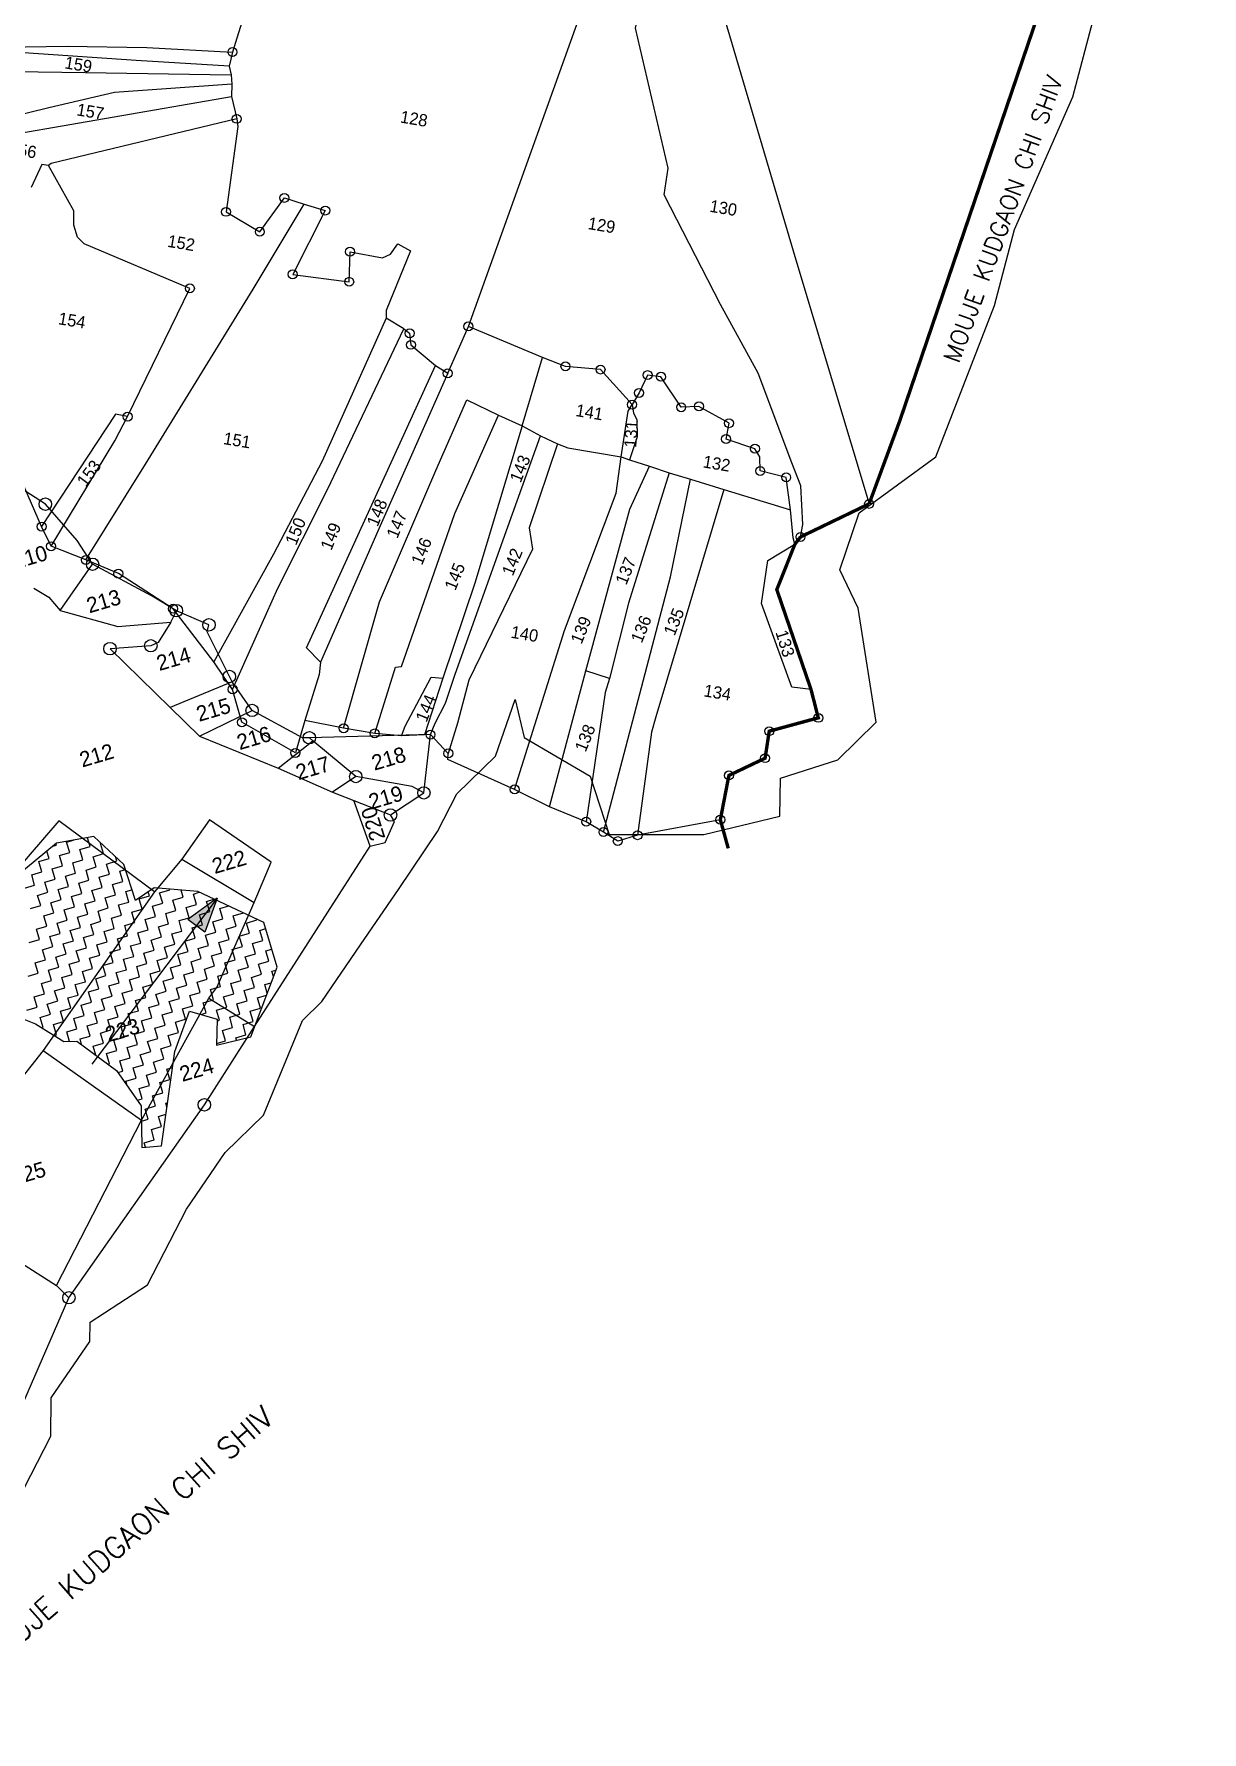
# Model space of a CAD drawing. Header units: metres. Extents: x 283645 to 285797, y 2017393 to 2020400.
# Drawn here: x 285057 to 285767, y 2017655 to 2018687 of the extents above; entities that cross this region are included whole.
import ezdxf
from ezdxf.enums import TextEntityAlignment as Align

# ---------------------------------------------------------------- set-up
doc = ezdxf.new("R2010")
doc.units = ezdxf.units.M
doc.linetypes.add('DIVIDE', pattern=[1.25, 0.5, -0.25, 0, -0.25, 0, -0.25])
for name, color, linetype in [('POLY_HATCH', 12, 'Continuous'), ('POLY_PARCEL', 6, 'Continuous'), ('SYM_STONE', 1, 'Continuous'), ('TEXT_MAPOUT', 7, 'Continuous'), ('TEXT_PARCEL', 7, 'Continuous'), ('V_BOUND_LINE', 7, 'Continuous'), ('V_DIVIDE_LINE', 7, 'DIVIDE'), ('VILLAGE BOUNDRY', 1, 'Continuous')]:
    doc.layers.add(name, color=color, linetype=linetype)
doc.styles.get("Standard").update_dxf_attribs({"font": 'simplex.shx'})
doc.styles.add('TEXT_MAP', font='', dxfattribs={"height": 2.5})
doc.styles.get('TEXT_MAP').set_extended_font_data('Kruti Dev 050')

# ---------------------------------------------------------------- blocks, each defined once
blk = doc.blocks.new('STONE')
blk.add_circle((0, 0), 0.851)

msp = doc.modelspace()

# ---------------------------------------------------------------- hatches: boundary and pattern name
h = msp.add_hatch(color=256)
h.paths.add_polyline_path([(285155.4, 2018144.7), (285160.6, 2018140.9), (285168.1, 2018161.5)])
h.paths.add_polyline_path([(285168.1, 2018161.5), (285150.3, 2018148.6), (285155.4, 2018144.7)])

# ---------------------------------------------------------------- linework, layer by layer
for points in [[(285168.1, 2018161.5), (285092.1, 2018060.8)], [(285168.1, 2018161.5), (285150.3, 2018148.6)], [(285168.1, 2018161.5), (285160.6, 2018140.9)], [(285160.6, 2018140.9), (285150.3, 2018148.6)]]:
    msp.add_lwpolyline(points)
for centre in [(285063.8, 2018400.9), (285092.5, 2018364.4), (285143.4, 2018336.2), (285163.2, 2018327.6), (285103.1, 2018313.1), (285127.9, 2018314.9), (285175.6, 2018296.2), (285189.4, 2018275.6), (285224.2, 2018259), (285252.4, 2018235.4), (285293.8, 2018225.5), (285273.5, 2018212.1), (285160.4, 2018036), (285078.1, 2017918.8)]:
    msp.add_circle(centre, 3.77)
at = {"layer": 'POLY_HATCH'}
for p, q in [((285070.6, 2018194.9), (285039.9, 2018169.6)), ((285093.3, 2018199), (285070.6, 2018194.9)), ((285111.5, 2018182), (285093.3, 2018199)), ((285118.5, 2018160.2), (285111.5, 2018182)), ((285129.9, 2018167.8), (285118.5, 2018160.2)), ((285156.5, 2018165.5), (285129.9, 2018167.8)), ((285196.6, 2018146.8), (285156.5, 2018165.5)), ((285204.6, 2018119.7), (285196.6, 2018146.8)), ((285188.6, 2018077.3), (285204.6, 2018119.7)), ((285036.5, 2018093.7), (285057.8, 2018085.3)), ((285142.4, 2018068.3), (285151.4, 2018092.8)), ((285151.4, 2018092.8), (285168.1, 2018088.1)), ((285057.8, 2018085.3), (285075, 2018074.4)), ((285168.1, 2018088.1), (285167.7, 2018072.2)), ((285075, 2018074.4), (285083, 2018074.7)), ((285083, 2018074.7), (285107.1, 2018056.9)), ((285134.4, 2018011), (285142.4, 2018068.3)), ((285167.7, 2018072.2), (285188.6, 2018077.3)), ((285107.1, 2018056.9), (285122.1, 2018035.4)), ((285122.1, 2018035.4), (285122.4, 2018010)), ((285122.4, 2018010), (285134.4, 2018011))]:
    msp.add_line(p, q, dxfattribs=at)
at = {"layer": 'POLY_HATCH', "linetype": 'Continuous'}
for p, q in [((285068.4, 2018193.1), (285070.5, 2018193.7)), ((285070.5, 2018193.7), (285070.2, 2018194.6)), ((285076.7, 2018195.5), (285081, 2018196.8)), ((285078.6, 2018189.3), (285076.7, 2018195.5)), ((285084.8, 2018191.1), (285091, 2018193)), ((285091, 2018193), (285089.4, 2018198.3)), ((285097.3, 2018194.8), (285097.7, 2018194.9)), ((285099.1, 2018188.6), (285097.3, 2018194.8)), ((285059.9, 2018183.8), (285066.1, 2018185.6)), ((285061.7, 2018177.5), (285059.9, 2018183.8)), ((285066.1, 2018185.6), (285064.8, 2018190.1)), ((285072.3, 2018187.4), (285078.6, 2018189.3)), ((285074.2, 2018181.2), (285072.3, 2018187.4)), ((285080.4, 2018183), (285086.6, 2018184.9)), ((285082.2, 2018176.8), (285080.4, 2018183)), ((285086.6, 2018184.9), (285084.8, 2018191.1)), ((285092.9, 2018186.7), (285099.1, 2018188.6)), ((285094.7, 2018180.5), (285092.9, 2018186.7)), ((285100.9, 2018182.3), (285107.2, 2018184.2)), ((285102.8, 2018176.1), (285100.9, 2018182.3)), ((285107.2, 2018184.2), (285106.4, 2018186.8)), ((285055.5, 2018175.7), (285061.7, 2018177.5)), ((285057.3, 2018169.5), (285055.5, 2018175.7)), ((285063.5, 2018171.3), (285069.8, 2018173.1)), ((285067.9, 2018179.4), (285074.2, 2018181.2)), ((285069.8, 2018173.1), (285067.9, 2018179.4)), ((285076, 2018175), (285082.2, 2018176.8)), ((285077.8, 2018168.7), (285076, 2018175)), ((285084.1, 2018170.6), (285090.3, 2018172.4)), ((285088.5, 2018178.6), (285094.7, 2018180.5)), ((285090.3, 2018172.4), (285088.5, 2018178.6)), ((285096.5, 2018174.3), (285102.8, 2018176.1)), ((285098.4, 2018168), (285096.5, 2018174.3)), ((285104.6, 2018169.9), (285110.8, 2018171.7)), ((285109, 2018177.9), (285112.5, 2018179)), ((285110.8, 2018171.7), (285109, 2018177.9)), ((285051.1, 2018167.6), (285057.3, 2018169.5)), ((285059.1, 2018163.2), (285065.4, 2018165.1)), ((285061, 2018157), (285059.1, 2018163.2)), ((285065.4, 2018165.1), (285063.5, 2018171.3)), ((285071.6, 2018166.9), (285077.8, 2018168.7)), ((285073.4, 2018160.7), (285071.6, 2018166.9)), ((285079.7, 2018162.5), (285085.9, 2018164.3)), ((285081.5, 2018156.3), (285079.7, 2018162.5)), ((285085.9, 2018164.3), (285084.1, 2018170.6)), ((285092.1, 2018166.2), (285098.4, 2018168)), ((285094, 2018159.9), (285092.1, 2018166.2)), ((285100.2, 2018161.8), (285106.4, 2018163.6)), ((285102, 2018155.6), (285100.2, 2018161.8)), ((285106.4, 2018163.6), (285104.6, 2018169.9)), ((285112.7, 2018165.5), (285116.4, 2018166.6)), ((285114.5, 2018159.2), (285112.7, 2018165.5)), ((285120.7, 2018161.1), (285127, 2018162.9)), ((285127, 2018162.9), (285126.3, 2018165.4)), ((285133.2, 2018164.7), (285139.4, 2018166.6)), ((285135.1, 2018158.5), (285133.2, 2018164.7)), ((285139.4, 2018166.6), (285139.3, 2018167)), ((285141.3, 2018160.3), (285147.5, 2018162.2)), ((285147.5, 2018162.2), (285146.3, 2018166.4)), ((285153.8, 2018164), (285157.3, 2018165.1)), ((285155.6, 2018157.8), (285153.8, 2018164)), ((285054.7, 2018155.2), (285061, 2018157)), ((285062.8, 2018150.8), (285069, 2018152.6)), ((285067.2, 2018158.8), (285073.4, 2018160.7)), ((285069, 2018152.6), (285067.2, 2018158.8)), ((285075.3, 2018154.4), (285081.5, 2018156.3)), ((285077.1, 2018148.2), (285075.3, 2018154.4)), ((285083.3, 2018150), (285089.6, 2018151.9)), ((285087.7, 2018158.1), (285094, 2018159.9)), ((285089.6, 2018151.9), (285087.7, 2018158.1)), ((285095.8, 2018153.7), (285102, 2018155.6)), ((285097.6, 2018147.5), (285095.8, 2018153.7)), ((285103.9, 2018149.3), (285110.1, 2018151.2)), ((285108.3, 2018157.4), (285114.5, 2018159.2)), ((285110.1, 2018151.2), (285108.3, 2018157.4)), ((285116.4, 2018153), (285122.6, 2018154.8)), ((285118.2, 2018146.8), (285116.4, 2018153)), ((285122.6, 2018154.8), (285120.7, 2018161.1)), ((285128.8, 2018156.7), (285135.1, 2018158.5)), ((285130.7, 2018150.4), (285128.8, 2018156.7)), ((285136.9, 2018152.3), (285143.1, 2018154.1)), ((285138.7, 2018146), (285136.9, 2018152.3)), ((285143.1, 2018154.1), (285141.3, 2018160.3)), ((285149.4, 2018155.9), (285155.6, 2018157.8)), ((285151.2, 2018149.7), (285149.4, 2018155.9)), ((285157.4, 2018151.5), (285163.7, 2018153.4)), ((285159.3, 2018145.3), (285157.4, 2018151.5)), ((285161.8, 2018159.6), (285166.2, 2018160.9)), ((285163.7, 2018153.4), (285161.8, 2018159.6)), ((285169.9, 2018155.2), (285175.2, 2018156.8)), ((285171.7, 2018149), (285169.9, 2018155.2)), ((285178, 2018150.8), (285184.1, 2018152.6)), ((285179.8, 2018144.6), (285178, 2018150.8)), ((285058.4, 2018142.7), (285064.6, 2018144.5)), ((285060.2, 2018136.5), (285058.4, 2018142.7)), ((285064.6, 2018144.5), (285062.8, 2018150.8)), ((285070.9, 2018146.4), (285077.1, 2018148.2)), ((285072.7, 2018140.1), (285070.9, 2018146.4)), ((285078.9, 2018142), (285085.2, 2018143.8)), ((285080.8, 2018135.7), (285078.9, 2018142)), ((285085.2, 2018143.8), (285083.3, 2018150)), ((285091.4, 2018145.6), (285097.6, 2018147.5)), ((285093.3, 2018139.4), (285091.4, 2018145.6)), ((285099.5, 2018141.2), (285105.7, 2018143.1)), ((285101.3, 2018135), (285099.5, 2018141.2)), ((285105.7, 2018143.1), (285103.9, 2018149.3)), ((285112, 2018144.9), (285118.2, 2018146.8)), ((285113.8, 2018138.7), (285112, 2018144.9)), ((285120, 2018140.5), (285126.3, 2018142.4)), ((285121.9, 2018134.3), (285120, 2018140.5)), ((285124.4, 2018148.6), (285130.7, 2018150.4)), ((285126.3, 2018142.4), (285124.4, 2018148.6)), ((285132.5, 2018144.2), (285138.7, 2018146)), ((285134.3, 2018138), (285132.5, 2018144.2)), ((285140.6, 2018139.8), (285146.8, 2018141.6)), ((285145, 2018147.9), (285151.2, 2018149.7)), ((285146.8, 2018141.6), (285145, 2018147.9)), ((285153, 2018143.5), (285159.3, 2018145.3)), ((285154.9, 2018137.2), (285153, 2018143.5)), ((285161.1, 2018139.1), (285167.3, 2018140.9)), ((285165.5, 2018147.2), (285171.7, 2018149)), ((285167.3, 2018140.9), (285165.5, 2018147.2)), ((285173.6, 2018142.8), (285179.8, 2018144.6)), ((285175.4, 2018136.5), (285173.6, 2018142.8)), ((285186, 2018146.4), (285192.3, 2018148.3)), ((285187.9, 2018140.2), (285186, 2018146.4)), ((285192.3, 2018148.3), (285192.1, 2018148.9)), ((285194.1, 2018142), (285197.7, 2018143.1)), ((285195.9, 2018135.8), (285194.1, 2018142)), ((285054, 2018134.6), (285060.2, 2018136.5)), ((285062.1, 2018130.2), (285068.3, 2018132.1)), ((285063.9, 2018124), (285062.1, 2018130.2)), ((285066.5, 2018138.3), (285072.7, 2018140.1)), ((285068.3, 2018132.1), (285066.5, 2018138.3)), ((285074.6, 2018133.9), (285080.8, 2018135.7)), ((285076.4, 2018127.7), (285074.6, 2018133.9)), ((285082.6, 2018129.5), (285088.9, 2018131.3)), ((285087, 2018137.6), (285093.3, 2018139.4)), ((285088.9, 2018131.3), (285087, 2018137.6)), ((285095.1, 2018133.2), (285101.3, 2018135)), ((285096.9, 2018126.9), (285095.1, 2018133.2)), ((285103.2, 2018128.8), (285109.4, 2018130.6)), ((285107.6, 2018136.9), (285113.8, 2018138.7)), ((285109.4, 2018130.6), (285107.6, 2018136.9)), ((285115.6, 2018132.5), (285121.9, 2018134.3)), ((285117.5, 2018126.2), (285115.6, 2018132.5)), ((285128.1, 2018136.1), (285134.3, 2018138)), ((285129.9, 2018129.9), (285128.1, 2018136.1)), ((285136.2, 2018131.7), (285142.4, 2018133.6)), ((285138, 2018125.5), (285136.2, 2018131.7)), ((285142.4, 2018133.6), (285140.6, 2018139.8)), ((285148.6, 2018135.4), (285154.9, 2018137.2)), ((285150.5, 2018129.2), (285148.6, 2018135.4)), ((285156.7, 2018131), (285162.9, 2018132.8)), ((285158.5, 2018124.8), (285156.7, 2018131)), ((285162.9, 2018132.8), (285161.1, 2018139.1)), ((285169.2, 2018134.7), (285175.4, 2018136.5)), ((285171, 2018128.4), (285169.2, 2018134.7)), ((285177.2, 2018130.3), (285183.5, 2018132.1)), ((285179.1, 2018124.1), (285177.2, 2018130.3)), ((285181.6, 2018138.4), (285187.9, 2018140.2)), ((285183.5, 2018132.1), (285181.6, 2018138.4)), ((285189.7, 2018134), (285195.9, 2018135.8)), ((285191.5, 2018127.7), (285189.7, 2018134)), ((285197.8, 2018129.6), (285201.3, 2018130.6)), ((285057.7, 2018122.2), (285063.9, 2018124)), ((285059.5, 2018115.9), (285057.7, 2018122.2)), ((285070.2, 2018125.8), (285076.4, 2018127.7)), ((285072, 2018119.6), (285070.2, 2018125.8)), ((285078.2, 2018121.4), (285084.5, 2018123.3)), ((285080.1, 2018115.2), (285078.2, 2018121.4)), ((285084.5, 2018123.3), (285082.6, 2018129.5)), ((285090.7, 2018125.1), (285096.9, 2018126.9)), ((285092.5, 2018118.9), (285090.7, 2018125.1)), ((285098.8, 2018120.7), (285105, 2018122.5)), ((285100.6, 2018114.5), (285098.8, 2018120.7)), ((285105, 2018122.5), (285103.2, 2018128.8)), ((285111.2, 2018124.4), (285117.5, 2018126.2)), ((285113.1, 2018118.1), (285111.2, 2018124.4)), ((285119.3, 2018120), (285125.5, 2018121.8)), ((285121.1, 2018113.8), (285119.3, 2018120)), ((285123.7, 2018128.1), (285129.9, 2018129.9)), ((285125.5, 2018121.8), (285123.7, 2018128.1)), ((285131.8, 2018123.7), (285138, 2018125.5)), ((285133.6, 2018117.4), (285131.8, 2018123.7)), ((285139.8, 2018119.3), (285146.1, 2018121.1)), ((285144.2, 2018127.3), (285150.5, 2018129.2)), ((285146.1, 2018121.1), (285144.2, 2018127.3)), ((285152.3, 2018122.9), (285158.5, 2018124.8)), ((285154.1, 2018116.7), (285152.3, 2018122.9)), ((285160.4, 2018118.5), (285166.6, 2018120.4)), ((285164.8, 2018126.6), (285171, 2018128.4)), ((285166.6, 2018120.4), (285164.8, 2018126.6)), ((285172.8, 2018122.2), (285179.1, 2018124.1)), ((285174.7, 2018116), (285172.8, 2018122.2)), ((285185.3, 2018125.9), (285191.5, 2018127.7)), ((285187.2, 2018119.7), (285185.3, 2018125.9)), ((285193.4, 2018121.5), (285199.6, 2018123.3)), ((285195.2, 2018115.3), (285193.4, 2018121.5)), ((285199.6, 2018123.3), (285197.8, 2018129.6)), ((285053.3, 2018114.1), (285059.5, 2018115.9)), ((285061.4, 2018109.7), (285067.6, 2018111.5)), ((285063.2, 2018103.5), (285061.4, 2018109.7)), ((285065.8, 2018117.8), (285072, 2018119.6)), ((285067.6, 2018111.5), (285065.8, 2018117.8)), ((285073.8, 2018113.4), (285080.1, 2018115.2)), ((285075.7, 2018107.1), (285073.8, 2018113.4)), ((285081.9, 2018109), (285088.1, 2018110.8)), ((285086.3, 2018117), (285092.5, 2018118.9)), ((285088.1, 2018110.8), (285086.3, 2018117)), ((285094.4, 2018112.6), (285100.6, 2018114.5)), ((285096.2, 2018106.4), (285094.4, 2018112.6)), ((285102.4, 2018108.2), (285108.7, 2018110.1)), ((285106.8, 2018116.3), (285113.1, 2018118.1)), ((285108.7, 2018110.1), (285106.8, 2018116.3)), ((285114.9, 2018111.9), (285121.1, 2018113.8)), ((285116.7, 2018105.7), (285114.9, 2018111.9)), ((285127.4, 2018115.6), (285133.6, 2018117.4)), ((285129.2, 2018109.4), (285127.4, 2018115.6)), ((285135.4, 2018111.2), (285141.7, 2018113)), ((285137.3, 2018105), (285135.4, 2018111.2)), ((285141.7, 2018113), (285139.8, 2018119.3)), ((285147.9, 2018114.9), (285154.1, 2018116.7)), ((285149.7, 2018108.6), (285147.9, 2018114.9)), ((285156, 2018110.5), (285162.2, 2018112.3)), ((285157.8, 2018104.2), (285156, 2018110.5)), ((285162.2, 2018112.3), (285160.4, 2018118.5)), ((285168.5, 2018114.1), (285174.7, 2018116)), ((285170.3, 2018107.9), (285168.5, 2018114.1)), ((285176.5, 2018109.7), (285182.8, 2018111.6)), ((285178.4, 2018103.5), (285176.5, 2018109.7)), ((285180.9, 2018117.8), (285187.2, 2018119.7)), ((285182.8, 2018111.6), (285180.9, 2018117.8)), ((285189, 2018113.4), (285195.2, 2018115.3)), ((285190.8, 2018107.2), (285189, 2018113.4)), ((285197.1, 2018109), (285201, 2018110.2)), ((285201.5, 2018117.1), (285203.9, 2018117.8)), ((285202.4, 2018113.9), (285201.5, 2018117.1)), ((285057, 2018101.6), (285063.2, 2018103.5)), ((285058.8, 2018095.4), (285057, 2018101.6)), ((285069.4, 2018105.3), (285075.7, 2018107.1)), ((285071.3, 2018099.1), (285069.4, 2018105.3)), ((285077.5, 2018100.9), (285083.7, 2018102.7)), ((285079.3, 2018094.7), (285077.5, 2018100.9)), ((285083.7, 2018102.7), (285081.9, 2018109)), ((285090, 2018104.6), (285096.2, 2018106.4)), ((285091.8, 2018098.3), (285090, 2018104.6)), ((285098, 2018100.2), (285104.3, 2018102)), ((285099.9, 2018093.9), (285098, 2018100.2)), ((285104.3, 2018102), (285102.4, 2018108.2)), ((285110.5, 2018103.8), (285116.7, 2018105.7)), ((285112.3, 2018097.6), (285110.5, 2018103.8)), ((285118.6, 2018099.4), (285124.8, 2018101.3)), ((285120.4, 2018093.2), (285118.6, 2018099.4)), ((285123, 2018107.5), (285129.2, 2018109.4)), ((285124.8, 2018101.3), (285123, 2018107.5)), ((285131, 2018103.1), (285137.3, 2018105)), ((285132.9, 2018096.9), (285131, 2018103.1)), ((285139.1, 2018098.7), (285145.4, 2018100.6)), ((285143.5, 2018106.8), (285149.7, 2018108.6)), ((285145.4, 2018100.6), (285143.5, 2018106.8)), ((285151.6, 2018102.4), (285157.8, 2018104.2)), ((285153.4, 2018096.2), (285151.6, 2018102.4)), ((285159.7, 2018098), (285165.9, 2018099.8)), ((285164.1, 2018106.1), (285170.3, 2018107.9)), ((285165.9, 2018099.8), (285164.1, 2018106.1)), ((285172.1, 2018101.7), (285178.4, 2018103.5)), ((285174, 2018095.4), (285172.1, 2018101.7)), ((285184.6, 2018105.4), (285190.8, 2018107.2)), ((285186.4, 2018099.1), (285184.6, 2018105.4)), ((285192.7, 2018101), (285198.1, 2018102.6)), ((285194.5, 2018094.7), (285192.7, 2018101)), ((285198.6, 2018103.8), (285197.1, 2018109)), ((285052.6, 2018093.5), (285058.8, 2018095.4)), ((285060.6, 2018089.1), (285066.9, 2018091)), ((285062.5, 2018082.9), (285060.6, 2018089.1)), ((285065, 2018097.2), (285071.3, 2018099.1)), ((285066.9, 2018091), (285065, 2018097.2)), ((285073.1, 2018092.8), (285079.3, 2018094.7)), ((285074.9, 2018086.6), (285073.1, 2018092.8)), ((285081.2, 2018088.4), (285087.4, 2018090.3)), ((285085.6, 2018096.5), (285091.8, 2018098.3)), ((285087.4, 2018090.3), (285085.6, 2018096.5)), ((285093.6, 2018092.1), (285099.9, 2018093.9)), ((285095.5, 2018085.9), (285093.6, 2018092.1)), ((285101.7, 2018087.7), (285108, 2018089.5)), ((285106.1, 2018095.8), (285112.3, 2018097.6)), ((285108, 2018089.5), (285106.1, 2018095.8)), ((285114.2, 2018091.4), (285120.4, 2018093.2)), ((285116, 2018085.1), (285114.2, 2018091.4)), ((285126.7, 2018095.1), (285132.9, 2018096.9)), ((285128.5, 2018088.8), (285126.7, 2018095.1)), ((285134.7, 2018090.7), (285141, 2018092.5)), ((285136.6, 2018084.4), (285134.7, 2018090.7)), ((285141, 2018092.5), (285139.1, 2018098.7)), ((285147.2, 2018094.3), (285153.4, 2018096.2)), ((285149, 2018088.1), (285147.2, 2018094.3)), ((285158.4, 2018090.8), (285161.5, 2018091.8)), ((285161.5, 2018091.8), (285159.7, 2018098)), ((285167.7, 2018093.6), (285174, 2018095.4)), ((285169.6, 2018087.4), (285167.7, 2018093.6)), ((285175.8, 2018089.2), (285182, 2018091)), ((285177.6, 2018083), (285175.8, 2018089.2)), ((285180.2, 2018097.3), (285186.4, 2018099.1)), ((285182, 2018091), (285180.2, 2018097.3)), ((285188.3, 2018092.9), (285194.5, 2018094.7)), ((285190.1, 2018086.6), (285188.3, 2018092.9)), ((285061.8, 2018082.7), (285062.5, 2018082.9)), ((285068.7, 2018084.8), (285074.9, 2018086.6)), ((285070.5, 2018078.5), (285068.7, 2018084.8)), ((285076.8, 2018080.4), (285083, 2018082.2)), ((285078.5, 2018074.5), (285076.8, 2018080.4)), ((285083, 2018082.2), (285081.2, 2018088.4)), ((285089.2, 2018084), (285095.5, 2018085.9)), ((285091.1, 2018077.8), (285089.2, 2018084)), ((285097.3, 2018079.6), (285103.6, 2018081.5)), ((285099.2, 2018073.4), (285097.3, 2018079.6)), ((285103.6, 2018081.5), (285101.7, 2018087.7)), ((285109.8, 2018083.3), (285116, 2018085.1)), ((285111.6, 2018077.1), (285109.8, 2018083.3)), ((285117.9, 2018078.9), (285124.1, 2018080.7)), ((285119.7, 2018072.7), (285117.9, 2018078.9)), ((285122.3, 2018087), (285128.5, 2018088.8)), ((285124.1, 2018080.7), (285122.3, 2018087)), ((285130.3, 2018082.6), (285136.6, 2018084.4)), ((285132.2, 2018076.3), (285130.3, 2018082.6)), ((285138.4, 2018078.2), (285144.6, 2018080)), ((285142.8, 2018086.3), (285149, 2018088.1)), ((285144.6, 2018080), (285142.8, 2018086.3)), ((285168.1, 2018086.9), (285169.6, 2018087.4)), ((285171.4, 2018081.1), (285177.6, 2018083)), ((285173.2, 2018074.9), (285171.4, 2018081.1)), ((285183.9, 2018084.8), (285190.1, 2018086.6)), ((285185.7, 2018078.6), (285183.9, 2018084.8)), ((285069.1, 2018078.1), (285070.5, 2018078.5)), ((285084.9, 2018076), (285091.1, 2018077.8)), ((285085.8, 2018072.6), (285084.9, 2018076)), ((285092.9, 2018071.6), (285099.2, 2018073.4)), ((285094.5, 2018066.2), (285092.9, 2018071.6)), ((285101, 2018067.2), (285107.2, 2018069)), ((285105.4, 2018075.2), (285111.6, 2018077.1)), ((285107.2, 2018069), (285105.4, 2018075.2)), ((285113.5, 2018070.8), (285119.7, 2018072.7)), ((285115.3, 2018064.6), (285113.5, 2018070.8)), ((285121.5, 2018066.4), (285127.8, 2018068.3)), ((285125.9, 2018074.5), (285132.2, 2018076.3)), ((285127.8, 2018068.3), (285125.9, 2018074.5)), ((285134, 2018070.1), (285140.2, 2018072)), ((285135.8, 2018063.9), (285134, 2018070.1)), ((285140.2, 2018072), (285138.4, 2018078.2)), ((285167.7, 2018073.3), (285173.2, 2018074.9)), ((285179.5, 2018076.7), (285185.7, 2018078.6)), ((285179.9, 2018075.2), (285179.5, 2018076.7)), ((285102.8, 2018060.9), (285101, 2018067.2)), ((285102, 2018060.7), (285102.8, 2018060.9)), ((285109.1, 2018062.8), (285115.3, 2018064.6)), ((285110.9, 2018056.5), (285109.1, 2018062.8)), ((285117.1, 2018058.4), (285123.4, 2018060.2)), ((285119, 2018052.1), (285117.1, 2018058.4)), ((285123.4, 2018060.2), (285121.5, 2018066.4)), ((285129.6, 2018062), (285135.8, 2018063.9)), ((285131.4, 2018055.8), (285129.6, 2018062)), ((285137.7, 2018057.6), (285141, 2018058.6)), ((285107.9, 2018055.7), (285110.9, 2018056.5)), ((285112.7, 2018050.3), (285119, 2018052.1)), ((285113.5, 2018047.7), (285112.7, 2018050.3)), ((285120.8, 2018045.9), (285127, 2018047.7)), ((285125.2, 2018054), (285131.4, 2018055.8)), ((285127, 2018047.7), (285125.2, 2018054)), ((285133.3, 2018049.6), (285139.5, 2018051.4)), ((285135.1, 2018043.3), (285133.3, 2018049.6)), ((285139.5, 2018051.4), (285137.7, 2018057.6)), ((285119.7, 2018038.8), (285122.6, 2018039.7)), ((285122.6, 2018039.7), (285120.8, 2018045.9)), ((285128.9, 2018041.5), (285135.1, 2018043.3)), ((285130.7, 2018035.3), (285128.9, 2018041.5)), ((285137, 2018037.1), (285138.1, 2018037.4)), ((285122.2, 2018026), (285126.3, 2018027.2)), ((285124.5, 2018033.4), (285130.7, 2018035.3)), ((285126.3, 2018027.2), (285124.5, 2018033.4)), ((285132.6, 2018029), (285137.1, 2018030.4)), ((285134.4, 2018022.8), (285132.6, 2018029)), ((285137.7, 2018034.7), (285137, 2018037.1)), ((285128.2, 2018021), (285134.4, 2018022.8)), ((285130, 2018014.7), (285128.2, 2018021)), ((285123.8, 2018012.9), (285130, 2018014.7)), ((285124.6, 2018010.2), (285123.8, 2018012.9))]:
    msp.add_line(p, q, dxfattribs=at)
at = {"layer": 'POLY_PARCEL'}
for p, q in [((285063.8, 2018400.9), (285048.4, 2018410.8)), ((285083.1, 2018378.9), (285063.8, 2018400.9)), ((285092.5, 2018364.4), (285083.1, 2018378.9)), ((285072.7, 2018336.4), (285092.5, 2018364.4)), ((285128.6, 2018345), (285092.5, 2018364.4)), ((285056.8, 2018349.9), (285066, 2018344.4)), ((285066, 2018344.4), (285072.7, 2018336.4)), ((285143.4, 2018336.2), (285128.6, 2018345)), ((285072.7, 2018336.4), (285107.8, 2018326.6)), ((285107.8, 2018326.6), (285140.1, 2018329.3)), ((285140.1, 2018329.3), (285132.3, 2018316.9)), ((285140.1, 2018329.3), (285143.4, 2018336.2)), ((285163.2, 2018327.6), (285143.4, 2018336.2)), ((285162.2, 2018323.3), (285163.2, 2018327.6)), ((285132.3, 2018316.9), (285127.9, 2018314.9)), ((285177.2, 2018292.9), (285162.2, 2018323.3)), ((285127.9, 2018314.9), (285103.1, 2018313.1)), ((285103.1, 2018313.1), (285139.6, 2018277.4)), ((285177.2, 2018292.9), (285139.6, 2018277.4)), ((285189.4, 2018275.6), (285177.2, 2018292.9)), ((285139.6, 2018277.4), (285157.4, 2018259.9)), ((285157.4, 2018259.9), (285189.4, 2018275.6)), ((285220, 2018258.9), (285189.4, 2018275.6)), ((285157.4, 2018259.9), (285205.2, 2018240.6)), ((285205.2, 2018240.6), (285226.3, 2018257.2)), ((285224.2, 2018259), (285220, 2018258.9)), ((285297.8, 2018260.9), (285224.2, 2018259)), ((285226.3, 2018257.2), (285224.2, 2018259)), ((285252.4, 2018235.4), (285226.3, 2018257.2)), ((285293.8, 2018225.5), (285297.8, 2018260.9)), ((285205.2, 2018240.6), (285238.3, 2018226)), ((285252.4, 2018235.4), (285238.3, 2018226)), ((285286.6, 2018229.4), (285252.4, 2018235.4)), ((285238.3, 2018226), (285251.3, 2018220.8)), ((285293.8, 2018225.5), (285286.6, 2018229.4)), ((285251.3, 2018220.8), (285273.5, 2018212.1)), ((285261.1, 2018193.2), (285251.3, 2018220.8)), ((285071.9, 2018208.6), (284985.6, 2018108.3)), ((285130.1, 2018165.4), (285071.9, 2018208.6)), ((285163.6, 2018209.1), (285146.7, 2018185.3)), ((285201, 2018183.4), (285163.6, 2018209.1)), ((285146.7, 2018185.3), (285130.1, 2018165.4)), ((285146.7, 2018185.3), (285190.6, 2018158.9)), ((285190.6, 2018158.9), (285201, 2018183.4)), ((285130.1, 2018165.4), (285062.4, 2018069.1)), ((285168, 2018107.2), (285190.6, 2018158.9)), ((285122.3, 2018026.6), (285163.2, 2018100.7)), ((285163.2, 2018100.7), (285168, 2018107.2)), ((285163.2, 2018100.7), (285190.9, 2018083.6)), ((285062.4, 2018069.1), (284990.4, 2017977.5)), ((285062.4, 2018069.1), (285122.3, 2018026.6)), ((285070.5, 2017926.2), (285122.3, 2018026.6)), ((284990.4, 2017977.5), (285070.5, 2017926.2)), ((285070.5, 2017926.2), (285078.1, 2017918.8))]:
    msp.add_line(p, q, dxfattribs=at)
for points in [[(285472.6, 2018709.2), (285519.8, 2018549.3), (285564.3, 2018401.1)], [(285206.5, 2018701.5), (285184, 2018696.4), (285177.5, 2018675.6)], [(285320.8, 2018508.9), (285389.7, 2018700.9)], [(285522.6, 2018381), (285524, 2018388.5), (285522.8, 2018412.1), (285517.3, 2018426), (285496.8, 2018480.5), (285474, 2018522.2), (285439.7, 2018588.8), (285442.2, 2018605), (285422.3, 2018690), (285425.5, 2018704.5)], [(284920.9, 2018681.3), (284939.8, 2018679.9), (285013.4, 2018678.1), (285077.1, 2018679.1), (285125.5, 2018678.3), (285177.5, 2018675.6)], [(285175.4, 2018667), (285118.9, 2018670.4), (285050.7, 2018675.2), (285012.1, 2018668.1), (284998.4, 2018668.4), (284924.5, 2018668.1)], [(285177.5, 2018675.6), (285175.4, 2018667)], [(285175.4, 2018667), (285176.6, 2018661.8)], [(284929.9, 2018648.9), (284975.9, 2018654.1), (285004.7, 2018658.6), (285032.3, 2018665.1), (285045.3, 2018663.8), (285087.9, 2018663.1), (285176.6, 2018661.8)], [(285176.6, 2018661.8), (285177.1, 2018656.1)], [(285177.1, 2018656.1), (285105.8, 2018651.1), (285065.9, 2018641.6), (285000.8, 2018625.6), (284940.8, 2018611.8)], [(284945.4, 2018598.3), (285008.4, 2018616.7), (285022.4, 2018621.8), (285176.9, 2018648.6)], [(285177.1, 2018656.1), (285176.9, 2018648.6)], [(285176.9, 2018648.6), (285180.1, 2018635)], [(285180.1, 2018635), (285067.4, 2018607.8), (285065.8, 2018606.7)], [(285180.1, 2018635), (285180.7, 2018630.3), (285173.6, 2018578.5), (285194.1, 2018566.4), (285209, 2018587), (285221.1, 2018583.2)], [(285065.8, 2018606.7), (285061.7, 2018607.2), (285055.1, 2018593.2)], [(285113.8, 2018454.1), (285151.6, 2018532), (285087.3, 2018559), (285083.4, 2018563.1), (285081.2, 2018570.4), (285081.2, 2018579.1), (285065.8, 2018606.7)], [(285088.4, 2018367), (285124.7, 2018425.2), (285190.1, 2018531.6), (285221.1, 2018583.2)], [(285221.1, 2018583.2), (285233.9, 2018579.3), (285214.1, 2018540.5), (285248.4, 2018536), (285248.9, 2018554.3), (285268.7, 2018550.5), (285273.5, 2018552.8), (285277.9, 2018559), (285285.7, 2018554.9), (285270.8, 2018518.6), (285270.9, 2018514)], [(285270.9, 2018514), (285231.9, 2018427.1)], [(285281.7, 2018507.5), (285270.9, 2018514)], [(285177.6, 2018288.4), (285205.1, 2018349.9), (285235.3, 2018409.8), (285281.7, 2018507.5)], [(285281.7, 2018507.5), (285285.1, 2018504.7), (285285.9, 2018497.7), (285300.8, 2018485.2)], [(285308.3, 2018480.4), (285320.8, 2018508.9)], [(285365.8, 2018490.1), (285320.8, 2018508.9)], [(285231, 2018304.9), (285222.4, 2018313.7), (285300.8, 2018485.2)], [(285300.8, 2018485.2), (285308.3, 2018480.4)], [(285353.4, 2018448.4), (285365.8, 2018490.1)], [(285420.3, 2018461.4), (285401.1, 2018482.7), (285379.8, 2018484.6), (285365.8, 2018490.1)], [(285308.3, 2018480.4), (285267.2, 2018387.8), (285231, 2018304.9)], [(285516.5, 2018397.5), (285513.9, 2018417.2), (285498.1, 2018421.1), (285497.9, 2018429.6), (285494.9, 2018434.6), (285477.4, 2018440.5), (285479.2, 2018450.1), (285460.9, 2018460.3), (285450.1, 2018459.8), (285437.8, 2018478.3), (285429.7, 2018479.3), (285424.5, 2018468.5), (285420.3, 2018461.4)], [(285245, 2018264.8), (285266.8, 2018341.6), (285301, 2018421.3), (285319.9, 2018464.3), (285339.1, 2018454.9)], [(285413.7, 2018429.6), (285417.9, 2018457.4), (285420.3, 2018461.4)], [(285420.3, 2018461.4), (285421.2, 2018456.2), (285423.1, 2018452.3), (285423.3, 2018441.8), (285418.8, 2018427.9)], [(285113.8, 2018454.1), (285106.5, 2018455.6), (285061.5, 2018387.3)], [(285067.3, 2018375.3), (285106, 2018439.3), (285113.8, 2018454.1)], [(285263.9, 2018261.6), (285276.5, 2018301.9), (285280.2, 2018302.2), (285312.5, 2018395.2), (285339.1, 2018454.9)], [(285339.1, 2018454.9), (285353.4, 2018448.4)], [(285297.8, 2018260.9), (285300.7, 2018267.9), (285307, 2018280.1), (285312.7, 2018297.6), (285344.8, 2018387.2), (285364.7, 2018442.4)], [(285353.4, 2018448.4), (285324.7, 2018352.9), (285305.3, 2018295.3)], [(285353.4, 2018448.4), (285364.7, 2018442.4)], [(285364.7, 2018442.4), (285375, 2018437.5)], [(285061.5, 2018387.3), (285045.2, 2018424.7), (285010, 2018438.4)], [(285375, 2018437.5), (285357.8, 2018386.6), (285359.8, 2018373.6), (285321, 2018294), (285314.3, 2018267.8), (285308.6, 2018249.5)], [(285375, 2018437.5), (285381.2, 2018435.2), (285413.7, 2018429.6)], [(285410.6, 2018407.6), (285413.7, 2018429.6)], [(285413.7, 2018429.6), (285418.8, 2018427.9)], [(285231.9, 2018427.1), (285202.5, 2018370.5), (285166.1, 2018305.2)], [(285392.1, 2018299.6), (285419, 2018397.8), (285430.9, 2018424)], [(285442.8, 2018419.9), (285418, 2018340.8), (285406.6, 2018295.1)], [(285418.8, 2018427.9), (285430.9, 2018424)], [(285430.9, 2018424), (285442.8, 2018419.9)], [(285442.8, 2018419.9), (285455.8, 2018416.1)], [(285402.9, 2018201.7), (285424.9, 2018285.7), (285443.7, 2018356.8), (285455.8, 2018416.1)], [(285476, 2018409.9), (285434.7, 2018271.8), (285432.1, 2018262.3), (285423.6, 2018199.8)], [(285455.8, 2018416.1), (285476, 2018409.9)], [(285476, 2018409.9), (285516.5, 2018397.5)], [(285348.9, 2018227.6), (285379.2, 2018324.2), (285410.6, 2018407.6)], [(285519.2, 2018376.6), (285518.2, 2018380.4), (285516.5, 2018397.5)], [(285067.3, 2018375.3), (285061.5, 2018387.3)], [(285088.4, 2018367), (285067.3, 2018375.3)], [(285529, 2018288.3), (285517.4, 2018289.7), (285498.9, 2018340.6), (285502.8, 2018366.7), (285519.2, 2018376.6)], [(285166.1, 2018305.2), (285141.4, 2018337.4), (285108.2, 2018358.7), (285088.4, 2018367)], [(285177.6, 2018288.4), (285166.1, 2018305.2)], [(285231, 2018304.9), (285230.1, 2018297.4), (285221.4, 2018269.5)], [(285280.2, 2018260.1), (285282.5, 2018266), (285298.3, 2018295.9), (285305.3, 2018295.3)], [(285305.3, 2018295.3), (285294.2, 2018260.7)], [(285370.1, 2018217.1), (285392.1, 2018299.6)], [(285406.6, 2018295.1), (285392.1, 2018299.6)], [(285221.4, 2018269.5), (285215.7, 2018249.8), (285183.2, 2018268.4), (285177.6, 2018288.4)], [(285403.9, 2018286.4), (285392.4, 2018208)], [(285406.6, 2018295.1), (285403.9, 2018286.4)], [(285245, 2018264.8), (285221.4, 2018269.5)], [(285263.9, 2018261.6), (285245, 2018264.8)], [(285280.2, 2018260.1), (285263.9, 2018261.6)], [(285294.2, 2018260.7), (285280.2, 2018260.1)], [(285297.8, 2018260.9), (285294.2, 2018260.7)], [(285308.6, 2018249.5), (285297.8, 2018260.9)], [(285348.9, 2018227.6), (285308.3, 2018245.8), (285308.6, 2018249.5)], [(285370.1, 2018217.1), (285348.9, 2018227.6)], [(285392.4, 2018208), (285370.1, 2018217.1)], [(285402.9, 2018201.7), (285392.4, 2018208)], [(285473.9, 2018209.2), (285473.9, 2018209.2), (285423.6, 2018199.8)], [(285423.6, 2018199.8), (285411.6, 2018196.2), (285402.9, 2018201.7)]]:
    msp.add_lwpolyline(points, dxfattribs=at)
at = {"layer": 'V_BOUND_LINE'}
for p, q in [((285273.5, 2018212.1), (285293.8, 2018225.5)), ((285270.3, 2018195.3), (285276, 2018208.1)), ((285276, 2018208.1), (285273.5, 2018212.1)), ((285190.9, 2018083.6), (285261.1, 2018193.2)), ((285261.1, 2018193.2), (285270.3, 2018195.3)), ((285160.4, 2018036), (285190.9, 2018083.6)), ((285078.1, 2017918.8), (285160.4, 2018036)), ((284963.3, 2017655), (285078.1, 2017918.8))]:
    msp.add_line(p, q, dxfattribs=at)
at = {"layer": 'V_BOUND_LINE', "const_width": 2.06}
for points in [[(285276.3, 2019481.8), (285366.9, 2019503.8), (285386.4, 2019509.3), (285543.7, 2019547.3), (285629.4, 2019567.8), (285684.5, 2019336.3), (285732.8, 2019135.2), (285765.5, 2018991.7), (285681.6, 2018741.4), (285582.9, 2018451.5), (285564.3, 2018401.1)], [(285564.3, 2018401.1), (285522.6, 2018381)], [(285522.6, 2018381), (285519.2, 2018376.6)], [(285519.2, 2018376.6), (285508.2, 2018349), (285529, 2018288.3)], [(285529, 2018288.3), (285533.4, 2018271.1), (285503.6, 2018263), (285501.1, 2018246.6), (285479.1, 2018236.1), (285473.9, 2018209.2)]]:
    msp.add_lwpolyline(points, dxfattribs=at)
at = {"layer": 'V_DIVIDE_LINE', "const_width": 2.06, "flags": 128}
msp.add_lwpolyline([(285473.9, 2018209.2), (285478.7, 2018191.8)], dxfattribs=at)
at = {"layer": 'VILLAGE BOUNDRY'}
for p, q in [((285688.1, 2018648.3), (285700.2, 2018694.3)), ((285652.6, 2018567.8), (285688.1, 2018648.3)), ((285640.5, 2018521.7), (285652.6, 2018567.8)), ((285604.9, 2018429.7), (285640.5, 2018521.7)), ((285558.3, 2018395.6), (285604.9, 2018429.7)), ((285546.4, 2018361), (285558.3, 2018395.6)), ((285557.7, 2018337.8), (285546.4, 2018361)), ((285568.5, 2018268.4), (285557.7, 2018337.8)), ((285337.3, 2018247.8), (285349.2, 2018282.3)), ((285349.2, 2018282.3), (285354.7, 2018259.1)), ((285545.2, 2018245.5), (285568.5, 2018268.4)), ((285354.7, 2018259.1), (285394.9, 2018235.6)), ((285313.9, 2018224.9), (285337.3, 2018247.8)), ((285510.4, 2018234.4), (285545.2, 2018245.5)), ((285394.9, 2018235.6), (285406.3, 2018200.2)), ((285510.1, 2018211.3), (285510.4, 2018234.4)), ((285302.1, 2018202), (285313.9, 2018224.9)), ((285463.8, 2018200.2), (285510.1, 2018211.3)), ((285278.7, 2018167.5), (285302.1, 2018202)), ((285406.3, 2018200.2), (285463.8, 2018200.2)), ((285255.2, 2018133.1), (285278.7, 2018167.5)), ((285231.7, 2018098.7), (285255.2, 2018133.1)), ((285220, 2018087.3), (285231.7, 2018098.7)), ((285196.3, 2018029.8), (285220, 2018087.3)), ((285173, 2018007), (285196.3, 2018029.8)), ((285149.5, 2017972.6), (285173, 2018007)), ((285125.9, 2017926.6), (285149.5, 2017972.6)), ((285091, 2017903.9), (285125.9, 2017926.6)), ((285090.9, 2017892.3), (285091, 2017903.9)), ((285067.4, 2017858), (285090.9, 2017892.3)), ((285067.1, 2017834.8), (285067.4, 2017858)), ((285031.7, 2017765.9), (285067.1, 2017834.8))]:
    msp.add_line(p, q, dxfattribs=at)

# ---------------------------------------------------------------- block references
at = {"layer": 'SYM_STONE', "xscale": 3.198188276898563, "yscale": 3.198188276898563, "zscale": 3.198188276898563, "rotation": 178.1903986784973}
for p in [(285177.5, 2018675.6), (285180.1, 2018635), (285209, 2018587), (285173.6, 2018578.5), (285233.9, 2018579.3), (285194.1, 2018566.4), (285248.9, 2018554.3), (285214.1, 2018540.5), (285151.6, 2018532), (285248.4, 2018536), (285285.1, 2018504.7), (285320.8, 2018508.9), (285285.9, 2018497.7), (285308.3, 2018480.4), (285379.8, 2018484.6), (285401.1, 2018482.7), (285429.7, 2018479.3), (285437.8, 2018478.3), (285424.5, 2018468.5), (285420.3, 2018461.4), (285450.1, 2018459.8), (285460.9, 2018460.3), (285113.8, 2018454.1), (285479.2, 2018450.1), (285477.4, 2018440.5), (285494.9, 2018434.6), (285498.1, 2018421.1), (285513.9, 2018417.2), (285564.3, 2018401.1), (285061.5, 2018387.3), (285067.3, 2018375.3), (285522.6, 2018381), (285088.4, 2018367), (285108.2, 2018358.7), (285141.4, 2018337.4), (285177.6, 2018288.4), (285183.2, 2018268.4), (285245, 2018264.8), (285263.9, 2018261.6), (285503.6, 2018263), (285533.4, 2018271.1), (285297.8, 2018260.9), (285215.7, 2018249.8), (285308.6, 2018249.5), (285501.1, 2018246.6), (285479.1, 2018236.1), (285348.9, 2018227.6), (285392.4, 2018208), (285402.9, 2018201.7), (285423.6, 2018199.8), (285473.9, 2018209.2), (285411.6, 2018196.2)]:
    msp.add_blockref('STONE', p, dxfattribs=at)

# ---------------------------------------------------------------- texts
at = {"layer": 'TEXT_MAPOUT'}
for height, rotation, p in [(10.306, 69.8473, (285618.7, 2018485.9)), (12.998, 41.3416, (285029.2, 2017690.9))]:
    msp.add_text('MOUJE KUDGAON CHI SHIV', height=height, rotation=rotation, dxfattribs=at).set_placement(p)
at = {"layer": 'TEXT_PARCEL', "style": 'TEXT_MAP'}
for s, height, rotation, p in [('159', 7.42, 350.473, (285083.9, 2018668)), ('157', 7.42, 350.473, (285091.2, 2018639.4)), ('128', 7.42, 350.473, (285287.8, 2018635.1)), ('156', 7.42, 350.473, (285050.2, 2018615.9)), ('130', 7.42, 350.473, (285475.8, 2018580.9)), ('129', 7.42, 350.473, (285401.8, 2018570.4)), ('152', 7.42, 350.473, (285146.4, 2018559.6)), ('154', 7.42, 350.473, (285080, 2018512.5)), ('141', 7.42, 350.473, (285394.4, 2018456.8)), ('131', 7.42, 86.4863, (285419.6, 2018443.6)), ('151', 7.42, 350.473, (285180.3, 2018439.7)), ('143', 7.42, 67.9371, (285352.2, 2018422.5)), ('132', 7.42, 350.473, (285471.7, 2018425.6)), ('153', 7.42, 53.3069, (285090.3, 2018419.7)), ('148', 7.42, 67.9371, (285265.3, 2018395.8)), ('150', 7.42, 67.9371, (285215.8, 2018384.5)), ('149', 7.42, 67.9371, (285237.2, 2018381.4)), ('147', 7.42, 67.9371, (285277.3, 2018388.6)), ('146', 7.42, 67.9371, (285292.3, 2018372.4)), ('210', 9.36, 16.4202, (285054.6, 2018368.8)), ('142', 7.42, 67.9371, (285347.4, 2018365.9)), ('137', 7.42, 67.9371, (285416.4, 2018360.4)), ('145', 7.42, 67.9371, (285312.6, 2018357)), ('213', 9.36, 16.4202, (285099.2, 2018342)), ('135', 7.42, 67.9371, (285445.7, 2018329.5)), ('140', 7.42, 350.473, (285355, 2018322.1)), ('139', 7.42, 67.9371, (285389.2, 2018324.5)), ('136', 7.42, 67.9371, (285425.8, 2018325.1)), ('133', 7.42, 287.0543, (285513.3, 2018316.3)), ('214', 9.36, 16.4202, (285141.7, 2018307)), ('144', 7.42, 67.9371, (285295, 2018277)), ('134', 7.42, 350.473, (285472.2, 2018286.5)), ('215', 9.36, 16.4202, (285165.9, 2018276.1)), ('216', 9.36, 16.4202, (285190.5, 2018258.9)), ('138', 7.42, 67.9371, (285391.7, 2018258.9)), ('212', 9.36, 16.4202, (285094.9, 2018248.4)), ('217', 9.36, 16.4202, (285226.3, 2018240.7)), ('218', 9.36, 16.4202, (285272.4, 2018246.4)), ('219', 9.36, 16.4202, (285270.6, 2018222.8)), ('220', 9.36, 107.3028, (285262.9, 2018206.7)), ('222', 9.36, 16.4202, (285175.4, 2018183.7)), ('223', 9.36, 16.4202, (285110.6, 2018081.4)), ('224', 9.36, 16.4202, (285155.7, 2018057.4)), ('225', 9.36, 16.4202, (285053.6, 2017994.4))]:
    msp.add_text(s, height=height, rotation=rotation, dxfattribs=at).set_placement(p, align=Align.MIDDLE)

doc.saveas('drawing.dxf')
